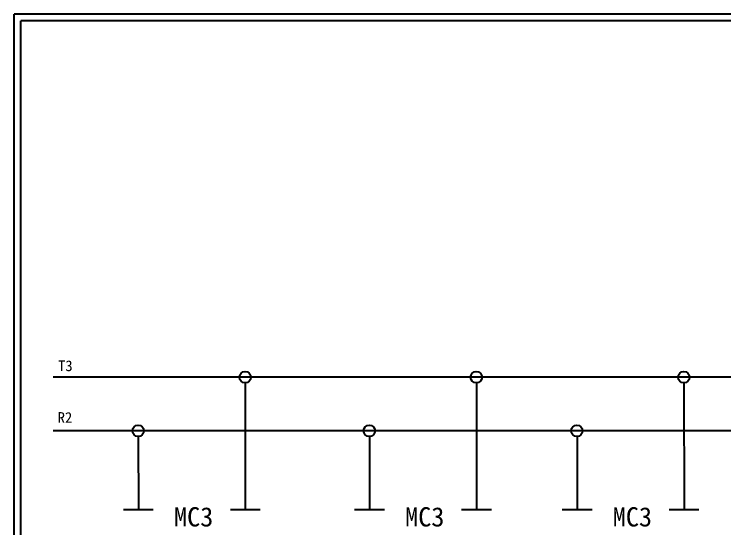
# Model space of a CAD drawing. Extents: x 10 to 297, y 3 to 207.
# Drawn here: x 10 to 142.9, y 110.8 to 207 of the extents above; entities that cross this region are included whole.
import ezdxf

# ---------------------------------------------------------------- set-up
doc = ezdxf.new("R2010")
doc.units = 0
doc.layers.get('0').update_dxf_attribs({"linetype": 'CONTINUOUS'})
doc.layers.add('圖框層', color=7, linetype='CONTINUOUS')
doc.layers.add('標尺寸層', color=3, linetype='CONTINUOUS')
doc.styles.add('STSL', font='KAIU.TTF')

msp = doc.modelspace()

# ---------------------------------------------------------------- linework, layer by layer
for p, q in [((53.2, 138.05), (53.22, 114.4)), ((96.43, 138.05), (96.44, 114.4)), ((135.25, 138.05), (135.27, 114.4)), ((33.21, 128.05), (33.23, 114.4)), ((76.43, 128.05), (76.45, 114.4)), ((115.26, 128.05), (115.27, 114.4))]:
    msp.add_line(p, q)
for centre in [(53.18, 139.12), (96.41, 139.12), (135.23, 139.12), (33.18, 129.12), (76.41, 129.12), (115.23, 129.12)]:
    msp.add_circle(centre, 1.07)
at = {"layer": '圖框層', "color": 7}
for p, q in [((297, 206.97), (10, 206.97)), ((10, 3), (10, 206.97)), ((295.75, 205.72), (11.25, 205.72)), ((11.25, 4.25), (11.25, 205.72))]:
    msp.add_line(p, q, dxfattribs=at)
at = {"layer": '標尺寸層', "color": 7}
for p, q in [((288.31, 139.12), (17.28, 139.12)), ((288.31, 129.12), (17.28, 129.12)), ((30.44, 114.4), (36.01, 114.4)), ((50.44, 114.4), (56.01, 114.4)), ((73.66, 114.4), (79.23, 114.4)), ((93.66, 114.4), (99.23, 114.4)), ((112.49, 114.4), (118.05, 114.4)), ((132.49, 114.4), (138.05, 114.4))]:
    msp.add_line(p, q, dxfattribs=at)

# ---------------------------------------------------------------- texts
at = {"layer": '圖框層', "color": 4, "style": 'STSL'}
for s, height, p in [('T3', 2, (18.21, 140.26)), ('R2', 2, (18.13, 130.6)), ('MC3', 3.6, (39.88, 111.23)), ('MC3', 3.6, (83.1, 111.23)), ('MC3', 3.6, (121.93, 111.23))]:
    msp.add_text(s, height=height, dxfattribs=at).set_placement(p)

doc.saveas('drawing.dxf')
